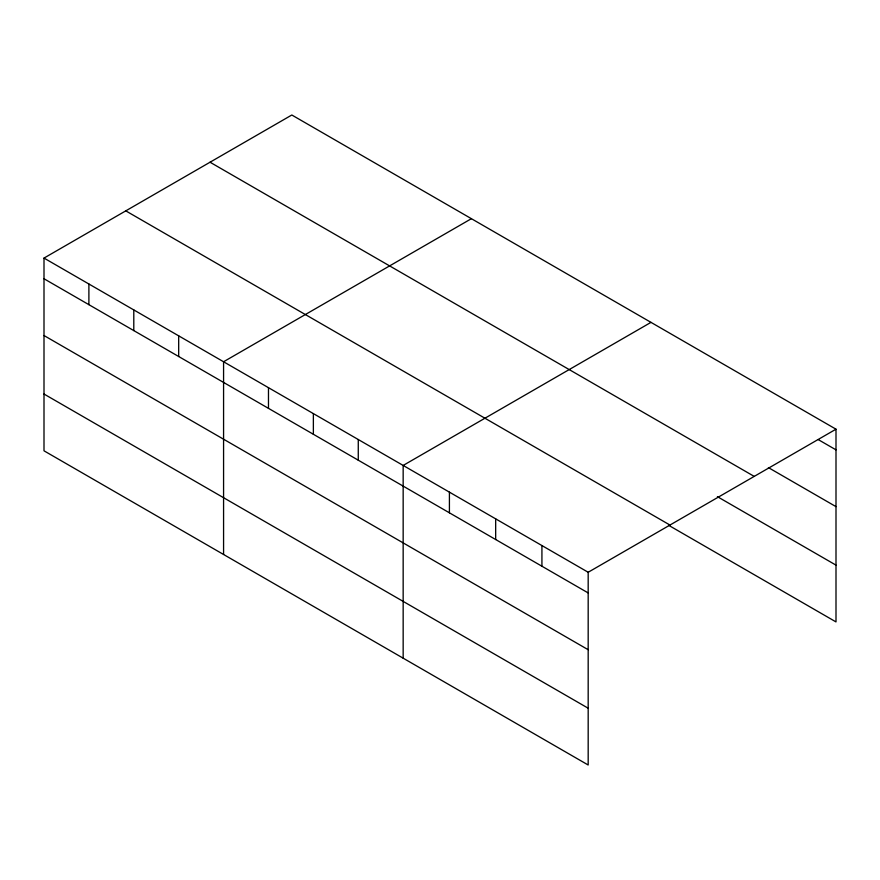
<?xml version="1.0" encoding="UTF-8"?>
<svg xmlns="http://www.w3.org/2000/svg" width="880" height="880" viewBox="0 0 880 880"><rect width="100%" height="100%" fill="white"/><g stroke="black" fill="none" stroke-linecap="round" stroke-linejoin="round"><path stroke-width="1.32" d="M588.181 649.715L588.181 572.264L44 258.082L44 450.813L588.181 764.995L588.181 649.715L44 335.533M668.767 525.371L836 621.918L836 429.187L291.819 115.005L44 258.082M471.394 218.691L223.575 361.757L223.575 554.488M650.98 322.366L403.161 465.443L403.161 658.174M588.181 572.264L836 429.187M818.213 439.582L836 449.856M768.394 467.599L836 506.638M210.034 162.217L754.215 476.399M717.398 496.661L836 565.136M125.785 210.87L669.966 525.052M44 278.751L588.181 592.933M44 394.031L588.181 708.213M541.926 545.556L541.926 566.225M495.671 518.848L495.671 539.517M449.416 492.151L449.416 512.809M358.27 439.527L358.27 460.185M313.368 413.6L313.368 434.269M268.477 387.684L268.477 408.342M178.684 335.841L178.684 356.51M133.793 309.925L133.793 330.583M88.891 283.998L88.891 304.667"/></g></svg>
